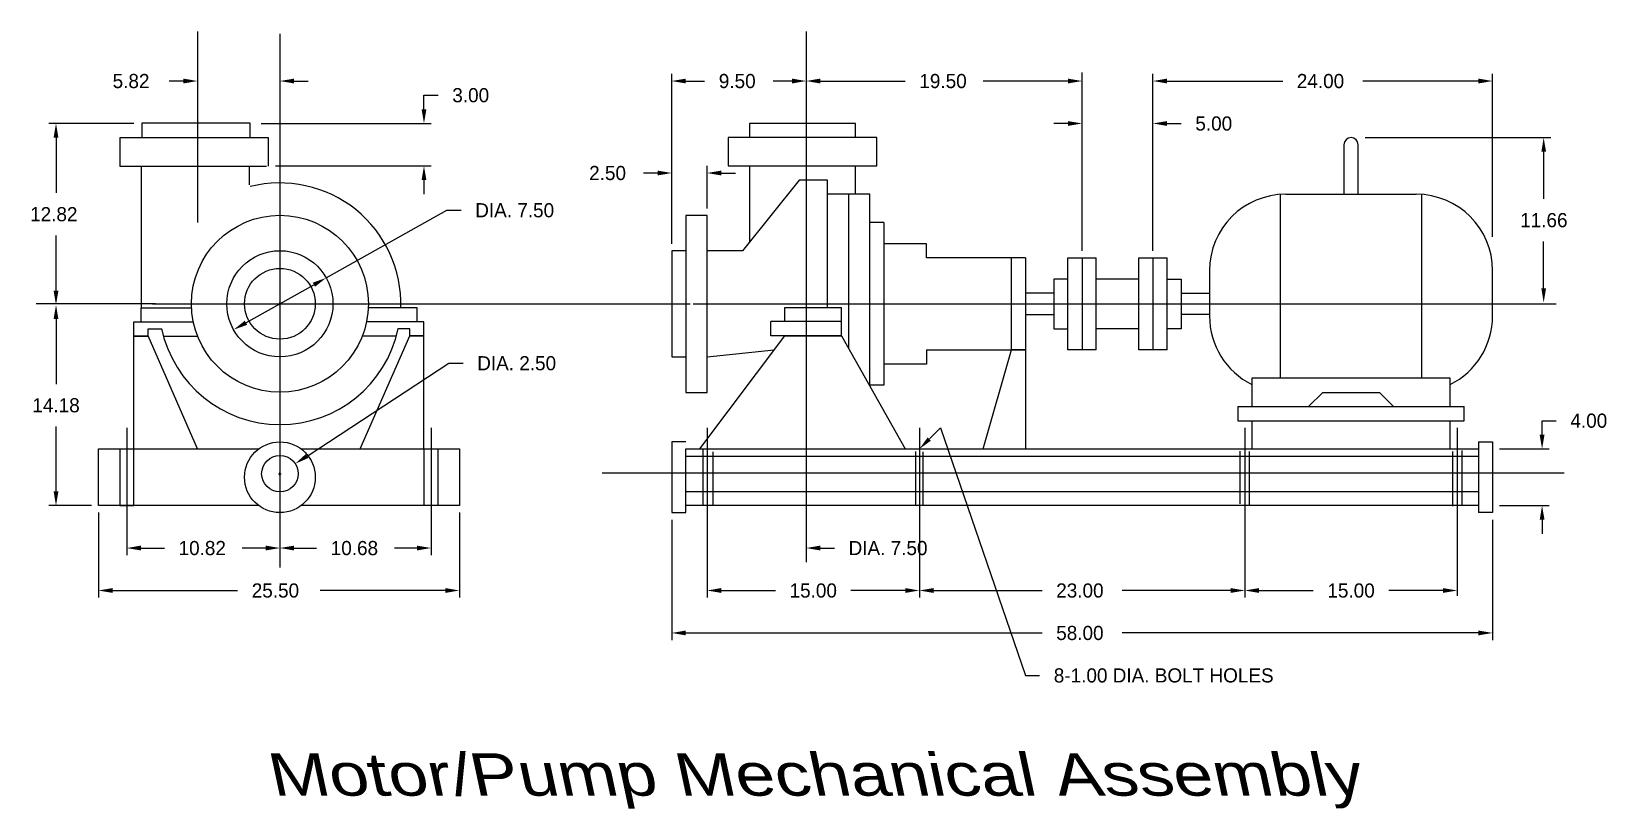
# Model space of a CAD drawing. Extents: x 4 to 115, y 25 to 80.
import ezdxf
from ezdxf.enums import TextEntityAlignment as Align

# ---------------------------------------------------------------- set-up
doc = ezdxf.new("R2010")
doc.units = 0
doc.header["$LTSCALE"] = 5
doc.linetypes.add('CENTER', pattern=[0])
doc.linetypes.add('HIDDEN', pattern=[0])
for name, color, linetype in [('BASE', 3, 'CONTINUOUS'), ('CENTER', 6, 'CENTER'), ('COUPLING', 1, 'CONTINUOUS'), ('DIMENSION', 7, 'CONTINUOUS'), ('HIDDEN', 2, 'HIDDEN'), ('MOTOR', 5, 'CONTINUOUS'), ('PUMP', 4, 'CONTINUOUS')]:
    doc.layers.add(name, color=color, linetype=linetype)

msp = doc.modelspace()

# ---------------------------------------------------------------- linework, layer by layer
at = {"layer": 'BASE', "color": 0}
for p, q in [((11, 58), (12, 58)), ((11, 50), (11, 58)), ((15.5, 50), (12, 58)), ((27, 50), (30.5, 58)), ((31.5, 58), (30.5, 58)), ((31.5, 50), (31.5, 58)), ((51, 50), (57, 58)), ((57, 58), (61, 58)), ((61, 58), (65.5, 50)), ((71, 50), (73, 57)), ((74, 57), (73, 57)), ((74, 57), (74, 50)), ((89, 53), (105, 53)), ((89, 53), (89, 52)), ((105, 52), (105, 53)), ((89, 52), (105, 52)), ((90, 52), (90, 50)), ((104, 50), (104, 52)), ((49, 50.5), (49, 45.5)), ((50, 50.5), (49, 50.5)), ((106, 50.5), (107, 50.5)), ((106, 50.5), (106, 45.5)), ((107, 50.5), (107, 45.5)), ((8.5, 50), (19.82, 50)), ((8.5, 46), (8.5, 50)), ((22.82, 50), (34, 50)), ((34, 50), (34, 46)), ((50, 45.5), (50, 50)), ((50, 50), (106, 50)), ((19.82, 46), (8.5, 46)), ((34, 46), (22.82, 46)), ((106, 46), (50, 46)), ((49, 45.5), (50, 45.5)), ((107, 45.5), (106, 45.5))]:
    msp.add_line(p, q, dxfattribs=at)
for centre, radius in [((21.32, 48), 2.5), ((21.32, 48.25), 1.29)]:
    msp.add_circle(centre, radius, dxfattribs=at)
at = {"layer": 'CENTER', "color": 0}
for p, q in [((15.5, 79.5), (15.5, 66)), ((21.32, 79.33), (21.32, 41.62)), ((58.5, 79.5), (58.5, 42)), ((12.54, 60.26), (4.09, 60.26)), ((12.31, 60.26), (50.3, 60.26)), ((50.53, 60.26), (111.5, 60.26)), ((10.5, 51.5), (10.5, 42.5)), ((32, 51.5), (32, 42.5)), ((51.5, 51.5), (51.5, 39.5)), ((66.5, 51.5), (66.5, 39.5)), ((89.5, 51.5), (89.5, 39.5)), ((104.5, 51.5), (104.5, 39.62)), ((44.1, 48.32), (112.05, 48.32))]:
    msp.add_line(p, q, dxfattribs=at)
at = {"layer": 'COUPLING', "color": 0}
for p, q in [((77, 63.5), (79, 63.5)), ((77, 57), (77, 63.5)), ((78, 63.5), (78, 57)), ((79, 57), (79, 63.5)), ((82, 57), (82, 63.5)), ((82, 63.5), (84, 63.5)), ((83, 63.5), (83, 57)), ((84, 57), (84, 63.5)), ((77, 62), (76, 62)), ((76, 62), (76, 58.5)), ((82, 62), (79, 62)), ((84, 62), (85, 62)), ((85, 62), (85, 58.5)), ((76, 61), (74, 61)), ((85, 61), (87, 61)), ((74, 59.5), (76, 59.5)), ((87, 59.5), (85, 59.5)), ((76, 58.5), (77, 58.5)), ((82, 58.5), (79, 58.5)), ((85, 58.5), (84, 58.5)), ((79, 57), (77, 57)), ((84, 57), (82, 57))]:
    msp.add_line(p, q, dxfattribs=at)
at = {"layer": 'DIMENSION', "color": 0}
for p, q in [((14.5, 76), (13.5, 76)), ((22.32, 76), (23.32, 76)), ((49, 64.5), (49, 76.5)), ((50, 76), (51.33, 76)), ((57.5, 76), (56.17, 76)), ((59.5, 76), (65.5, 76)), ((77, 76), (71, 76)), ((78, 64), (78, 76.6)), ((83, 64), (83, 76.5)), ((84, 76), (92.17, 76)), ((106, 76), (97.83, 76)), ((107, 65), (107, 76.5)), ((31.5, 75), (32.5, 75)), ((31.5, 74), (31.5, 75)), ((11, 73), (5, 73)), ((20, 73), (32, 73)), ((77, 73), (76, 73)), ((84, 73), (85, 73)), ((5.5, 72), (5.5, 68.09)), ((98, 72), (111.11, 72)), ((110.61, 71), (110.61, 67.67)), ((21, 70), (32, 70)), ((31.5, 69), (31.5, 68)), ((48, 69.5), (47, 69.5)), ((51.5, 67), (51.5, 70)), ((52.5, 69.5), (53.5, 69.5)), ((24.59, 62.09), (33.12, 66.87)), ((33.12, 66.87), (34.12, 66.87)), ((5.5, 61.18), (5.5, 65.09)), ((110.61, 61.34), (110.61, 64.67)), ((18.92, 58.91), (23.72, 61.6)), ((21.23, 60.26), (21.41, 60.26)), ((21.32, 60.17), (21.32, 60.35)), ((5.5, 59.18), (5.5, 54.59)), ((23.24, 49.5), (33.26, 56.06)), ((33.26, 56.06), (34.26, 56.06)), ((5.5, 47), (5.5, 51.59)), ((67.21, 50.71), (68, 51.5)), ((68, 51.5), (74, 34)), ((110.5, 52), (111.5, 52)), ((110.5, 51), (110.5, 52)), ((107.5, 50), (111, 50)), ((21.23, 48.25), (21.41, 48.25)), ((21.32, 48.16), (21.32, 48.34)), ((8, 46), (5, 46)), ((107.5, 46), (111, 46)), ((8.5, 45.5), (8.5, 39.5)), ((34, 45.5), (34, 39.5)), ((49, 45), (49, 36.5)), ((107, 45), (107, 36.5)), ((110.5, 45), (110.5, 44)), ((11.5, 43), (13.16, 43)), ((20.32, 43), (18.66, 43)), ((22.32, 43), (23.91, 43)), ((31, 43), (29.41, 43)), ((59.5, 43), (60.5, 43)), ((9.5, 40), (18.33, 40)), ((33, 40), (24.17, 40)), ((52.5, 40), (56.33, 40)), ((65.5, 40), (61.67, 40)), ((67.5, 40), (75.17, 40)), ((88.5, 40), (80.83, 40)), ((90.5, 40), (94.33, 40)), ((103.5, 40), (99.67, 40)), ((50, 37), (75.17, 37)), ((106, 37), (80.83, 37)), ((74, 34), (75, 34))]:
    msp.add_line(p, q, dxfattribs=at)
for points in [[(14.5, 75.83), (14.5, 76.17), (15.5, 76)], [(22.32, 75.83), (22.32, 76.17), (21.32, 76)], [(50, 75.83), (50, 76.17), (49, 76)], [(57.5, 75.83), (57.5, 76.17), (58.5, 76)], [(59.5, 75.83), (59.5, 76.17), (58.5, 76)], [(77, 75.83), (77, 76.17), (78, 76)], [(84, 75.83), (84, 76.17), (83, 76)], [(106, 75.83), (106, 76.17), (107, 76)], [(31.67, 74), (31.33, 74), (31.5, 73)], [(5.67, 72), (5.33, 72), (5.5, 73)], [(77, 72.83), (77, 73.17), (78, 73)], [(84, 72.83), (84, 73.17), (83, 73)], [(110.78, 71), (110.45, 71), (110.61, 72)], [(31.67, 69), (31.33, 69), (31.5, 70)], [(48, 69.33), (48, 69.67), (49, 69.5)], [(52.5, 69.33), (52.5, 69.67), (51.5, 69.5)], [(23.8, 61.46), (23.64, 61.75), (24.59, 62.09)], [(110.78, 61.34), (110.45, 61.34), (110.61, 60.34)], [(5.67, 61.18), (5.33, 61.18), (5.5, 60.18)], [(5.67, 59.18), (5.33, 59.18), (5.5, 60.18)], [(19, 58.77), (18.84, 59.06), (18.05, 58.43)], [(67.32, 50.59), (67.09, 50.82), (66.5, 50)], [(110.67, 51), (110.33, 51), (110.5, 50)], [(23.33, 49.36), (23.15, 49.64), (22.4, 48.96)], [(5.67, 47), (5.33, 47), (5.5, 46)], [(110.67, 45), (110.33, 45), (110.5, 46)], [(11.5, 42.83), (11.5, 43.17), (10.5, 43)], [(20.32, 42.83), (20.32, 43.17), (21.32, 43)], [(22.32, 42.83), (22.32, 43.17), (21.32, 43)], [(31, 42.83), (31, 43.17), (32, 43)], [(59.5, 42.83), (59.5, 43.17), (58.5, 43)], [(9.5, 39.83), (9.5, 40.17), (8.5, 40)], [(33, 39.83), (33, 40.17), (34, 40)], [(52.5, 39.83), (52.5, 40.17), (51.5, 40)], [(65.5, 39.83), (65.5, 40.17), (66.5, 40)], [(67.5, 39.83), (67.5, 40.17), (66.5, 40)], [(88.5, 39.83), (88.5, 40.17), (89.5, 40)], [(90.5, 39.83), (90.5, 40.17), (89.5, 40)], [(103.5, 39.83), (103.5, 40.17), (104.5, 40)], [(50, 36.83), (50, 37.17), (49, 37)], [(106, 36.83), (106, 37.17), (107, 37)]]:
    msp.add_solid(points, dxfattribs=at)
at = {"layer": 'HIDDEN', "color": 0}
for p, q in [((10, 50), (10, 46)), ((11, 46), (11, 50)), ((31.5, 50), (31.5, 46)), ((32.5, 46), (32.5, 50)), ((50, 49.5), (106, 49.5)), ((51.19, 49.93), (51.19, 46.08)), ((51.94, 46.06), (51.94, 49.8)), ((66.22, 49.83), (66.22, 46.03)), ((66.78, 46.03), (66.78, 49.79)), ((89.14, 49.85), (89.14, 46.12)), ((89.83, 46.03), (89.83, 49.82)), ((104.18, 49.81), (104.18, 45.97)), ((104.86, 45.99), (104.86, 49.9)), ((50, 47), (106, 47)), ((10, 46), (11, 46)), ((66.22, 46.03), (66.78, 46.03))]:
    msp.add_line(p, q, dxfattribs=at)
at = {"layer": 'MOTOR', "color": 0}
for p, q in [((96.5, 71.5), (96.5, 68)), ((97.5, 68), (97.5, 71.5)), ((92, 68), (92, 55)), ((92.39, 68), (101.61, 68)), ((102, 55), (102, 68)), ((87, 62.61), (87, 59.39)), ((107, 59.39), (107, 62.61)), ((104, 55), (90, 55)), ((90, 55), (90, 53)), ((104, 53), (104, 55)), ((94, 53), (95, 54)), ((95, 54), (99, 54)), ((99, 54), (100, 53)), ((90, 53), (94, 53)), ((100, 53), (104, 53)), ((101.61, 53), (104, 53))]:
    msp.add_line(p, q, dxfattribs=at)
for centre, radius, start, end in [((97, 71.5), 0.5, 0, 180), ((92.39, 62.61), 5.39, 90, 180), ((101.61, 62.61), 5.39, 0, 90), ((92.39, 59.39), 5.39, 180, 243.6781), ((101.61, 59.39), 5.39, 296.3219, 360)]:
    msp.add_arc(centre, radius, start, end, dxfattribs=at)
at = {"layer": 'PUMP', "color": 0}
for p, q in [((11.56, 73.03), (11.56, 71.99)), ((19.22, 73.03), (11.56, 73.03)), ((19.22, 71.97), (19.22, 73.03)), ((54.5, 73), (54.5, 72)), ((62, 73), (54.5, 73)), ((62, 72), (62, 73)), ((10.01, 71.98), (10.01, 69.98)), ((20.51, 71.98), (10.01, 71.98)), ((20.51, 69.98), (20.51, 71.98)), ((53, 72), (53, 70)), ((63.5, 72), (53, 72)), ((63.5, 70), (63.5, 72)), ((10.01, 69.98), (20.37, 69.98)), ((11.51, 69.98), (11.51, 59.98)), ((19.16, 68.66), (19.16, 69.98)), ((53, 70), (63.5, 70)), ((58, 69), (54, 64)), ((54.5, 70), (54.5, 64.62)), ((60, 69), (58, 69)), ((60, 60), (60, 69)), ((62, 68), (62, 70)), ((63, 68), (60, 68)), ((61.5, 68), (61.5, 57.11)), ((63, 54.5), (63, 68)), ((50, 66.5), (50, 54)), ((51.5, 66.5), (50, 66.5)), ((51.5, 54), (51.5, 66.5)), ((64, 66), (63, 66)), ((64, 66), (64, 54.5)), ((49, 64), (49, 56.5)), ((50, 64), (49, 64)), ((54, 64), (51.5, 64)), ((67, 64.5), (64, 64.5)), ((67, 63.5), (67, 64.5)), ((74, 63.5), (67, 63.5)), ((73, 57), (73, 63.5)), ((74, 63.5), (74, 57)), ((11.51, 59.98), (15.05, 59.98)), ((11.51, 58.98), (11.51, 59.98)), ((31.01, 59.98), (27.54, 59.98)), ((31.01, 58.98), (31.01, 59.98)), ((61, 59), (56, 59)), ((56, 58), (56, 59)), ((57, 60), (61, 60)), ((57, 59), (57, 60)), ((61, 58), (61, 60)), ((11.01, 58.98), (15.18, 58.98)), ((11.01, 57.98), (11.01, 58.98)), ((11.01, 57.98), (12.01, 57.98)), ((12.01, 58.48), (12.97, 58.48)), ((12.01, 57.98), (12.01, 58.48)), ((13.09, 57.98), (15.48, 57.98)), ((29.55, 57.98), (27.11, 57.98)), ((31.5, 58.98), (27.41, 58.98)), ((30.5, 58.48), (29.66, 58.48)), ((30.5, 57.98), (30.5, 58.48)), ((31.5, 57.98), (30.5, 57.98)), ((31.5, 57.98), (31.5, 58.98)), ((61, 58), (56, 58)), ((51.5, 56.5), (56.25, 57)), ((67, 57), (74, 57)), ((67, 57), (67, 56)), ((49, 56.5), (50, 56.5)), ((67, 56), (64, 56)), ((50, 54), (51.5, 54)), ((64, 54.5), (63, 54.5))]:
    msp.add_line(p, q, dxfattribs=at)
for radius in [6.25, 3.75, 2.5]:
    msp.add_circle((21.32, 60.26), radius, dxfattribs=at)
for start, end in [(358.1183, 104.2466), (191.9173, 347.9582)]:
    msp.add_arc((21.32, 60.26), 8.54, start, end, dxfattribs=at)

# ---------------------------------------------------------------- texts
at = {"layer": 'DIMENSION', "color": 0}
for s, p in [('5.82', (9.5, 75.5)), ('9.50', (52.33, 75.5)), ('19.50', (66.5, 75.5)), ('24.00', (93.17, 75.5)), ('3.00', (33.5, 74.5)), ('5.00', (86, 72.5)), ('2.50', (43.17, 69)), ('12.82', (3.67, 66.09)), ('DIA. 7.50', (35.12, 66.37)), ('11.66', (108.95, 65.67)), ('DIA. 2.50', (35.26, 55.56)), ('14.18', (3.83, 52.59)), ('4.00', (112.5, 51.5)), ('10.82', (14.16, 42.5)), ('10.68', (24.91, 42.5)), ('DIA. 7.50', (61.5, 42.5)), ('25.50', (19.33, 39.5)), ('15.00', (57.33, 39.5)), ('23.00', (76.17, 39.5)), ('15.00', (95.33, 39.5)), ('58.00', (76.17, 36.5)), ('8-1.00 DIA. BOLT HOLES', (76, 33.5))]:
    msp.add_text(s, height=1, dxfattribs=at).set_placement(p)
at = {"layer": 'DIMENSION', "color": 0, "oblique": -12, "width": 1.25}
msp.add_text('Motor/Pump Mechanical Assembly', height=3, dxfattribs=at).set_placement((59.5, 25.5), align=Align.CENTER)

doc.saveas('drawing.dxf')
